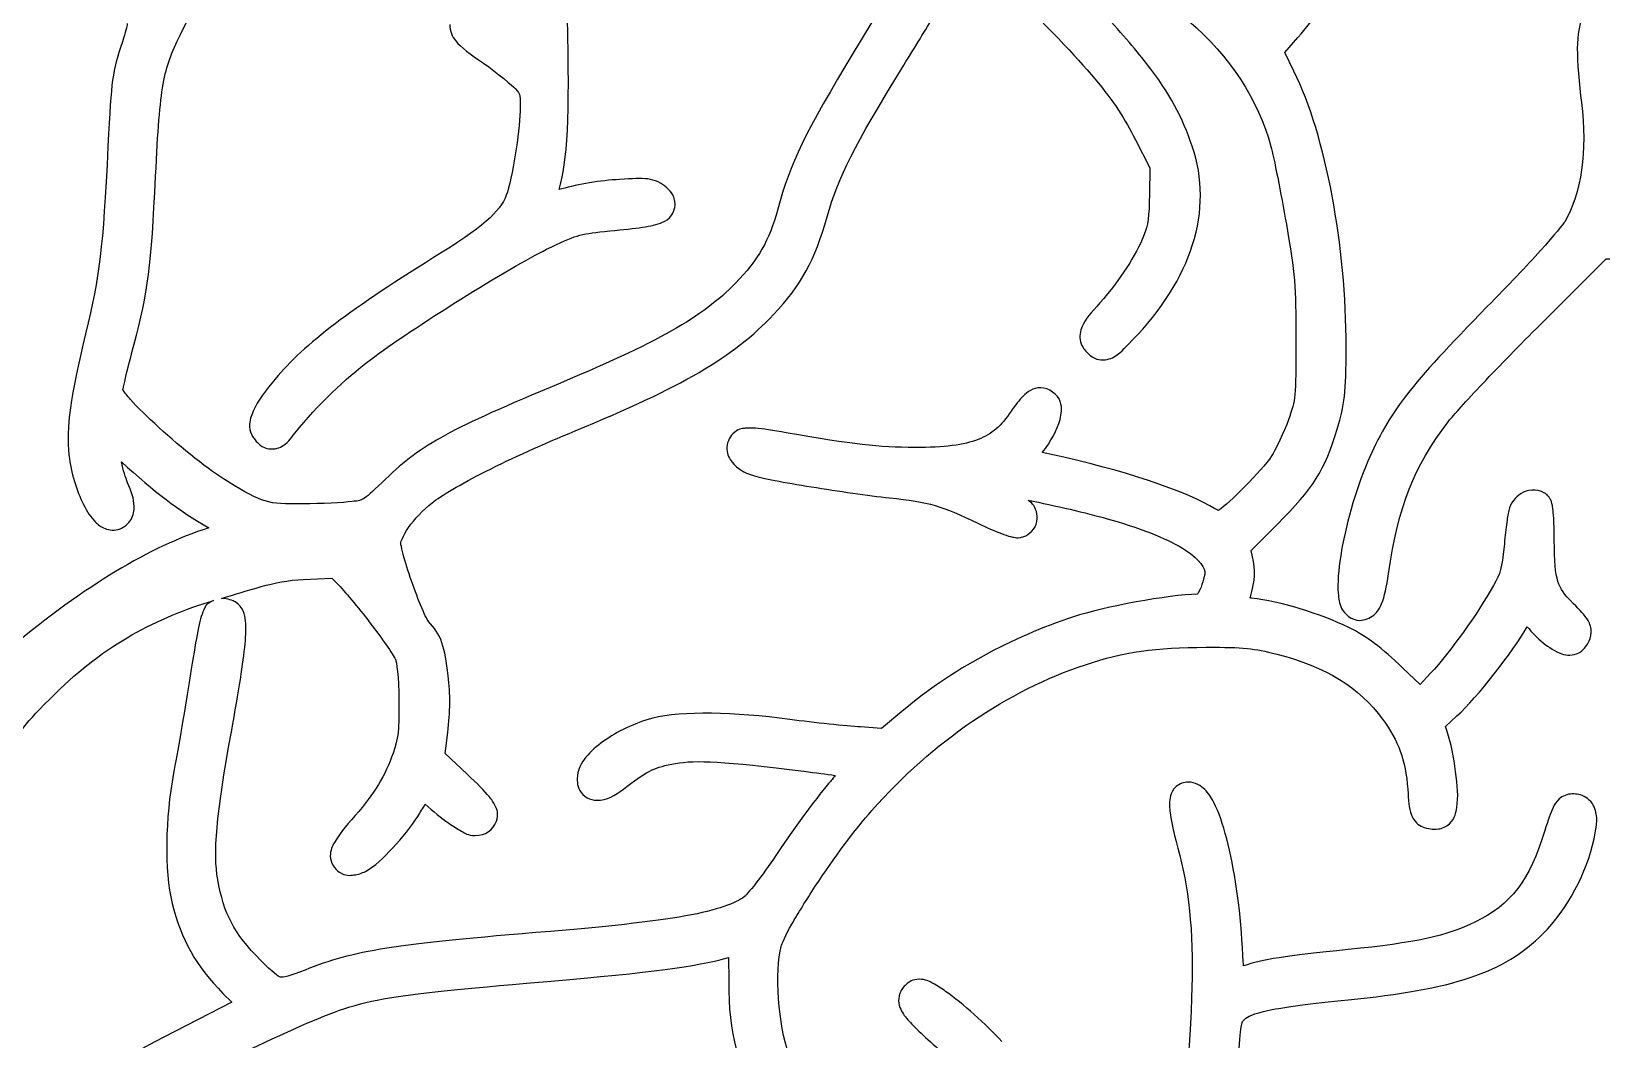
# Model space of a CAD drawing. Extents: x 3 to 1707, y 187 to 1378.
# Drawn here: x 132.5 to 212.2, y 693.7 to 744.8 of the extents above; entities that cross this region are included whole.
import ezdxf

# ---------------------------------------------------------------- set-up
doc = ezdxf.new("R2010")
doc.units = 0
doc.layers.add('Drawings', color=7, linetype='CONTINUOUS')

msp = doc.modelspace()

# ---------------------------------------------------------------- linework, layer by layer
at = {"layer": 'Drawings', "color": 7}
for points in [[(196.560352, 742.815843), (196.091559, 743.764298), (196.764393, 744.530764), (196.770041, 744.536411)], [(210.93802, 743.979122), (210.93802, 743.973476)], [(188.519236, 739.329958), (188.524884, 739.329958), (189.241853, 737.912809), (189.225193, 736.567343)], [(208.858864, 729.763304), (212.394012, 733.292414), (213.182675, 733.292414)], [(143.764629, 725.567363), (143.764629, 725.561716)], [(209.28372, 721.415549), (209.278073, 721.415549)], [(194.46462, 718.178254), (194.38742, 718.498076), (195.722048, 719.838037)], [(146.301679, 717.037053), (147.746629, 717.103118), (148.083046, 716.755713)], [(203.492765, 712.272304), (202.957812, 711.698809), (202.091949, 712.536987)], [(176.77245, 710.425648), (175.636357, 709.477192), (174.571958, 709.548904)], [(204.336688, 709.311974), (204.253981, 709.571151), (204.83304, 710.106023)], [(154.618389, 707.150069), (153.504349, 708.203269), (153.63119, 709.27304)], [(191.188549, 706.754668), (191.188549, 706.753934)], [(167.496101, 697.754535), (167.871118, 697.848268), (167.882131, 696.679258)], [(142.226073, 696.037214), (142.667278, 695.596075), (139.231384, 693.809471)]]:
    msp.add_lwpolyline(points, dxfattribs=at)
msp.add_lwpolyline([(177.538777, 696.751054)], close=True, dxfattribs=at)
for points in [[(196.770041, 744.536411), (198.410195, 746.415845), (199.198208, 747.804225), (201.248252, 752.377669)], [(140.064097, 744.680512), (141.298172, 747.192786), (142.595047, 748.513379), (145.816311, 750.481492)], [(189.081805, 743.20636), (187.878508, 744.751094), (186.090533, 746.652776), (183.16415, 749.635946)], [(176.992981, 748.286217), (176.529808, 747.588187), (175.762153, 746.315054), (174.290604, 743.880335)], [(159.410879, 737.37805), (159.788861, 739.073152), (159.824242, 741.760413), (159.637002, 747.551795)], [(181.807412, 747.320088), (186.314086, 742.813274), (187.463761, 741.426673), (188.519236, 739.329958)], [(211.340625, 746.107599), (211.036709, 745.253441), (210.94604, 744.631753), (210.93802, 743.979122)], [(137.372647, 745.231702), (137.355704, 745.076139), (137.28401, 744.801207), (137.12447, 744.305297)], [(153.741372, 745.187009), (153.713134, 744.845702), (153.86762, 744.557473), (154.022642, 744.365404)], [(176.772365, 743.12488), (177.337898, 744.043267), (177.882818, 744.93472), (178.305556, 745.633851)], [(191.210941, 745.363437), (193.305995, 743.585189), (194.751877, 741.366791), (195.391335, 738.994495)], [(137.12447, 744.305297), (136.59878, 742.672335), (136.569498, 742.532103), (136.390955, 739.006127)], [(139.192727, 742.16053), (139.367515, 743.137952), (139.602081, 743.739877), (140.064097, 744.680512)], [(154.022642, 744.365404), (154.332544, 743.98124), (154.742801, 743.700407), (155.445539, 743.21291)], [(174.290604, 743.880335), (171.714728, 739.618554), (171.015125, 738.187261), (170.369398, 735.807511)], [(210.93802, 743.973476), (210.932373, 743.303425), (211.022365, 742.135205), (211.14209, 741.227405)], [(155.445539, 743.21291), (156.121959, 742.743736), (156.961336, 742.035769), (157.055931, 741.928088)], [(172.878747, 735.432522), (173.453994, 737.46001), (174.204763, 738.955308), (176.772365, 743.12488)], [(191.398125, 739.010023), (190.902733, 740.448968), (190.285074, 741.661627), (189.081805, 743.20636)], [(199.207583, 728.815188), (199.21323, 733.930957), (198.191865, 739.505651), (196.560352, 742.815843)], [(138.806669, 737.49547), (138.918206, 739.813954), (139.018165, 741.183079), (139.192727, 742.16053)], [(157.055931, 741.928088), (157.231565, 741.7282), (157.251247, 741.689803), (157.271013, 741.624811)], [(157.309641, 740.974128), (157.30902, 740.02556), (156.969694, 737.750216), (156.653326, 736.678552)], [(157.271013, 741.624811), (157.290779, 741.559875), (157.309923, 741.374103), (157.309641, 740.974128)], [(211.14209, 741.227405), (211.468427, 738.755899), (211.127972, 736.596987), (210.29828, 735.178285)], [(136.390955, 739.006127), (136.122419, 733.699871), (135.983973, 732.525214), (135.254862, 729.494076)], [(188.342783, 729.145061), (191.354244, 732.234359), (192.517247, 735.759374), (191.398125, 739.010023)], [(195.391335, 738.994495), (195.534779, 738.461684), (195.906578, 736.624712), (196.174492, 735.057336)], [(137.70367, 728.91533), (138.430494, 731.685229), (138.582946, 732.851953), (138.806669, 737.49547)], [(159.289544, 736.810061), (159.329358, 737.00035), (159.364005, 737.16811), (159.410879, 737.37805)], [(162.350392, 737.322855), (161.373952, 737.266107), (160.245597, 737.086263), (159.410879, 736.843093)], [(163.773289, 737.345441), (163.419506, 737.380167), (163.019104, 737.362381), (162.350392, 737.322855)], [(164.710847, 736.926352), (164.515164, 737.121724), (164.127072, 737.31063), (163.773289, 737.345441)], [(165.163093, 736.104719), (165.127796, 736.623498), (164.881568, 736.755656), (164.710847, 736.926352)], [(156.653326, 736.678552), (156.405686, 735.839471), (155.669939, 735.074417), (153.344301, 733.629176)], [(159.410879, 736.843093), (159.344239, 736.82333), (159.349407, 736.826154), (159.289544, 736.810061)], [(164.876288, 735.376847), (165.038087, 735.530152), (165.180656, 735.8454), (165.163093, 736.104719)], [(189.225193, 736.567343), (189.216722, 735.389778), (189.163071, 735.049035), (188.927376, 734.449877)], [(164.418536, 735.112305), (164.564804, 735.165383), (164.714433, 735.223543), (164.876288, 735.376847)], [(170.369398, 735.807511), (169.93898, 734.221417), (169.385673, 733.248596), (168.224026, 732.057818)], [(170.159822, 730.469719), (171.581787, 731.980291), (172.246066, 733.202746), (172.878747, 735.432522)], [(158.644269, 733.777878), (160.147981, 734.502362), (160.279961, 734.547817), (161.583811, 734.682205)], [(161.583811, 734.682205), (163.06722, 734.835228), (163.833378, 734.899316), (164.418536, 735.112305)], [(196.174492, 735.057336), (196.616516, 732.470809), (196.655624, 731.988394), (196.659803, 729.195711)], [(210.29828, 735.178285), (210.2483, 735.092457), (209.763582, 734.477037), (209.073946, 733.717008)], [(149.720913, 728.191947), (151.794026, 729.755145), (156.848246, 732.912512), (158.644269, 733.777878)], [(188.927376, 734.449877), (188.55202, 733.4949), (187.770727, 732.267278), (186.715844, 731.064134)], [(209.073946, 733.717008), (208.384311, 732.956979), (207.454603, 731.974786), (206.355021, 730.855126)], [(153.344301, 733.629176), (148.656345, 730.715966), (146.380037, 729.00912), (144.873162, 727.19959)], [(168.224026, 732.057818), (166.522089, 730.313168), (164.422122, 729.116687), (158.831877, 726.775193)], [(186.715844, 731.064134), (186.262723, 730.54736), (185.993821, 730.263506), (185.81138, 729.856501)], [(206.355021, 730.855126), (202.462759, 726.89188), (201.372834, 725.48848), (200.310497, 723.024907)], [(160.09481, 724.5695), (165.47291, 726.778525), (168.126382, 728.309565), (170.159822, 730.469719)], [(185.81138, 729.856501), (185.720175, 729.652942), (185.659888, 729.354238), (185.734152, 729.08453)], [(205.991017, 726.813195), (206.809583, 727.679521), (207.831259, 728.737068), (208.858864, 729.763304)], [(135.254862, 729.494076), (134.486784, 726.301022), (134.251004, 724.725853), (134.411052, 723.345689)], [(185.734152, 729.08453), (185.808416, 728.814906), (185.962026, 728.65251), (186.076104, 728.538619)], [(187.350078, 728.279328), (187.745963, 728.47837), (187.93326, 728.724843), (188.342783, 729.145061)], [(196.659803, 729.195711), (196.661215, 727.691576), (196.657968, 726.908989), (196.610162, 726.416523)], [(137.279012, 727.244508), (137.386031, 727.69838), (137.540206, 728.29175), (137.70367, 728.91533)], [(145.882414, 724.469838), (147.051826, 725.895683), (148.402069, 727.197557), (149.720913, 728.191947)], [(186.076104, 728.538619), (186.173239, 728.441498), (186.298047, 728.302592), (186.555909, 728.213263)], [(186.555909, 728.213263), (186.813714, 728.124047), (187.152136, 728.179948), (187.350078, 728.279328)], [(198.755337, 724.662979), (199.139898, 725.932442), (199.203319, 726.445066), (199.207583, 728.815188)], [(137.146665, 726.654554), (137.151183, 726.690692), (137.150336, 726.651731), (137.157677, 726.687587)], [(137.157677, 726.631968), (137.150336, 726.643261), (137.151748, 726.643261), (137.146665, 726.654554)], [(137.157677, 726.687587), (137.185914, 726.823669), (137.225362, 727.017573), (137.279012, 727.244508)], [(137.538201, 726.15774), (137.363413, 726.353112), (137.231574, 726.523356), (137.157677, 726.631968)], [(144.873162, 727.19959), (144.411372, 726.64504), (143.984935, 726.093906), (143.764629, 725.567363)], [(158.831877, 726.775193), (153.472865, 724.53051), (152.220266, 723.821385), (150.29455, 721.955757)], [(183.726944, 726.758395), (183.290934, 726.758395), (183.040584, 726.539308), (182.828015, 726.3338)], [(184.70313, 726.058078), (184.589616, 726.407658), (184.109783, 726.758395), (183.726944, 726.758395)], [(204.380625, 725.02659), (204.530282, 725.226197), (205.17245, 725.946869), (205.991017, 726.813195)], [(138.972139, 724.740563), (138.398812, 725.263323), (137.887607, 725.767082), (137.538201, 726.15774)], [(182.828015, 726.3338), (182.615389, 726.128265), (182.42349, 725.880748), (182.210328, 725.561801)], [(184.692117, 725.153751), (184.763557, 725.430998), (184.816389, 725.708499), (184.70313, 726.058078)], [(196.610162, 726.416523), (196.56247, 725.924057), (196.481401, 725.701864), (196.27928, 725.12069)], [(143.764629, 725.561716), (143.661846, 725.31609), (143.557482, 725.132972), (143.5716, 724.773172)], [(182.210328, 725.561801), (181.713524, 724.818401), (181.250265, 724.413005), (180.539254, 724.133612)], [(183.79316, 723.466385), (184.234224, 724.041827), (184.552315, 724.611708), (184.692117, 725.153751)], [(196.27928, 725.12069), (196.072019, 724.524864), (195.628103, 723.599305), (195.413416, 723.273413)], [(201.358377, 717.323193), (201.886016, 720.8335), (202.608209, 722.66395), (204.380625, 725.02659)], [(142.474192, 721.994492), (141.546207, 722.556919), (140.118792, 723.695071), (138.972139, 724.740563)], [(143.5716, 724.773172), (143.585719, 724.4134), (143.827993, 724.114442), (143.974205, 723.973617)], [(145.143392, 723.747471), (145.531031, 723.951595), (145.620373, 724.150411), (145.882414, 724.469838)], [(155.577999, 722.523717), (156.871062, 723.176829), (158.45556, 723.896174), (160.09481, 724.5695)], [(168.097269, 724.426077), (167.907233, 724.23607), (167.773446, 723.924294), (167.788412, 723.643038)], [(168.725969, 724.70163), (168.557958, 724.68469), (168.343638, 724.671985), (168.097269, 724.426077)], [(169.238896, 724.70163), (169.051119, 724.715746), (168.893952, 724.718569), (168.725969, 724.70163)], [(170.805153, 724.475484), (170.110802, 724.59745), (169.61462, 724.67255), (169.238896, 724.70163)], [(177.323977, 723.725563), (175.453296, 723.731209), (174.242939, 723.872091), (170.805153, 724.475484)], [(195.722048, 719.838037), (197.555005, 721.664196), (198.121357, 722.570132), (198.755337, 724.662979)], [(134.411052, 723.345689), (134.517788, 722.424733), (134.793298, 721.533732), (135.144568, 720.836718)], [(143.974205, 723.973617), (144.051292, 723.899364), (144.141369, 723.794338), (144.365769, 723.703428)], [(144.365769, 723.703428), (144.590255, 723.612518), (144.949572, 723.645551), (145.143392, 723.747471)], [(167.788412, 723.643038), (167.80253, 723.361839), (167.926519, 723.141763), (168.058669, 722.97581)], [(180.539254, 724.133612), (179.828215, 723.854107), (178.817411, 723.720453), (177.323977, 723.725563)], [(192.291886, 720.758909), (190.538841, 721.747624), (187.121386, 722.781455), (183.79316, 723.466385)], [(137.383687, 721.939325), (137.282316, 722.17027), (137.169932, 722.599043), (137.069323, 722.998058)], [(137.069323, 722.998058), (138.749263, 721.467525), (139.966058, 720.53841), (141.503428, 719.650909)], [(168.058669, 722.97581), (168.322969, 722.643905), (168.669353, 722.453192), (169.084468, 722.314117)], [(195.413416, 723.273413), (194.949226, 722.568777), (193.206882, 720.837085), (192.777198, 720.571442)], [(200.310497, 723.024907), (199.649635, 721.492455), (199.162375, 719.694557), (198.931734, 718.233054)], [(137.720104, 720.731692), (137.70881, 721.140504), (137.578919, 721.493895), (137.383687, 721.939325)], [(146.274063, 720.864076), (144.436532, 720.84996), (144.285463, 720.896544), (142.474192, 721.994492)], [(150.29455, 721.955757), (149.779335, 721.456628), (149.506988, 721.215406), (149.362499, 721.128618)], [(152.842499, 720.924579), (153.258121, 721.259477), (154.284908, 721.870606), (155.577999, 722.523717)], [(169.084468, 722.314117), (169.364297, 722.220383), (169.724631, 722.148672), (170.242613, 722.049574)], [(170.242613, 722.049574), (170.760624, 721.950195), (171.396863, 721.840934), (172.079128, 721.729752)], [(148.755852, 720.979831), (148.37019, 720.931553), (147.184484, 720.870005), (146.274063, 720.864076)], [(149.362499, 721.128618), (149.217925, 721.041661), (149.145638, 721.028391), (148.755852, 720.979831)], [(172.079128, 721.729752), (173.443772, 721.507277), (174.978008, 721.28596), (176.038962, 721.172802)], [(176.038962, 721.172802), (178.052721, 720.95795), (178.719993, 720.76416), (180.528214, 719.882475)], [(183.302286, 720.858429), (183.254, 720.930141), (183.137889, 720.984348), (183.081697, 721.051542)], [(183.081697, 721.051542), (183.176292, 721.031779), (183.238526, 721.02218), (183.33538, 721.001852)], [(183.33538, 721.001852), (184.716458, 720.714414), (186.31002, 720.338323), (187.278666, 720.058903)], [(208.086833, 721.387316), (207.783735, 721.203802), (207.550836, 720.914754), (207.458105, 720.521583)], [(209.278073, 721.415549), (208.856238, 721.67275), (208.388518, 721.571394), (208.086833, 721.387316)], [(209.39952, 721.321816), (209.36846, 721.350613), (209.28965, 721.411596), (209.28372, 721.415549)], [(209.476749, 721.239093), (209.456983, 721.264503), (209.431711, 721.292171), (209.39952, 721.321816)], [(209.56499, 721.112328), (209.545224, 721.147901), (209.517693, 721.187992), (209.476749, 721.239093)], [(209.63115, 720.95253), (209.617031, 720.994879), (209.602545, 721.041463), (209.56499, 721.112328)], [(135.144568, 720.836718), (135.320203, 720.488212), (135.508403, 720.187645), (135.762255, 719.937896)], [(137.560169, 720.069998), (137.69119, 720.292191), (137.726034, 720.527314), (137.720104, 720.731692)], [(151.645753, 719.672846), (151.945236, 720.085498), (152.379128, 720.551171), (152.842499, 720.924579)], [(183.522902, 719.976152), (183.59406, 720.360769), (183.446295, 720.644509), (183.302286, 720.858429)], [(192.705504, 720.527399), (192.722446, 720.535869), (192.632087, 720.567207), (192.291886, 720.758909)], [(192.777198, 720.571442), (192.729195, 720.541798), (192.734588, 720.543209), (192.705504, 720.527399)], [(207.458105, 720.521583), (207.411796, 720.325647), (207.383531, 720.126605), (207.342304, 719.80475)], [(209.680791, 720.732031), (209.669496, 720.79979), (209.658201, 720.867549), (209.63115, 720.95253)], [(209.730431, 720.279881), (209.716313, 720.453514), (209.702194, 720.596372), (209.680791, 720.732031)], [(209.769032, 719.011604), (209.769032, 719.488457), (209.754913, 719.93273), (209.730431, 720.279881)], [(141.503428, 719.650909), (138.483241, 718.669478), (135.285669, 716.758225), (131.421898, 713.552156)], [(135.762255, 719.937896), (135.88904, 719.813107), (136.03559, 719.695094), (136.24206, 719.612569)], [(136.24206, 719.612569), (136.448756, 719.530129), (136.743947, 719.502461), (137.003136, 719.601276)], [(137.003136, 719.601276), (137.208137, 719.680046), (137.429093, 719.847749), (137.560169, 720.069998)], [(151.232107, 718.90638), (151.232107, 718.83608), (151.346185, 719.260195), (151.645753, 719.672846)], [(180.528214, 719.882475), (180.960185, 719.671858), (181.377869, 719.487921), (181.719482, 719.358614)], [(182.850068, 719.204181), (183.116627, 719.306384), (183.451604, 719.591536), (183.522902, 719.976152)], [(187.278666, 720.058903), (189.009264, 719.559689), (190.280697, 719.028431), (191.056484, 718.520437)], [(207.342304, 719.80475), (207.301078, 719.482895), (207.260501, 719.09043), (207.220969, 718.696384)], [(151.403083, 718.161964), (151.287876, 718.567134), (151.232107, 718.948221), (151.232107, 718.90638)], [(181.719482, 719.358614), (181.890316, 719.293961), (182.039804, 719.242295), (182.18274, 719.204181)], [(182.18274, 719.204181), (182.25418, 719.184417), (182.321893, 719.171148), (182.408863, 719.160137)], [(182.408863, 719.160137), (182.495551, 719.148844), (182.58478, 719.102542), (182.850068, 719.204181)], [(207.220969, 718.696384), (207.109433, 717.582597), (207.047029, 717.366446), (206.680483, 716.716779)], [(209.95102, 716.932733), (209.825082, 717.328981), (209.769032, 717.945361), (209.769032, 719.011604)], [(151.855329, 716.77237), (151.681388, 717.257693), (151.518404, 717.756794), (151.403083, 718.161964)], [(191.056484, 718.520437), (191.832242, 718.012443), (192.043174, 717.617888), (192.043682, 717.307298)], [(194.370873, 716.2207), (194.584346, 716.954218), (194.617101, 717.517746), (194.46462, 718.178254)], [(198.931734, 718.233054), (198.816527, 717.502274), (198.765361, 716.864437), (198.804893, 716.330638)], [(142.15435, 716.072053), (143.500612, 716.451165), (144.778483, 716.963648), (146.301679, 717.037053)], [(192.043682, 717.307298), (192.043541, 717.363482), (191.929491, 716.800716), (191.801012, 716.535298)], [(201.005413, 715.790233), (201.171165, 716.186679), (201.256158, 716.644136), (201.358377, 717.323193)], [(148.083046, 716.755713), (148.497341, 716.325585), (149.196097, 715.473658), (149.798226, 714.682347)], [(152.373734, 715.443448), (152.213065, 715.808556), (152.029326, 716.287047), (151.855329, 716.77237)], [(191.657624, 716.281767), (190.209906, 716.259181), (186.912826, 715.639752), (185.370458, 715.134807)], [(191.801012, 716.535298), (191.704159, 716.33541), (191.661859, 716.292778), (191.657624, 716.281767)], [(194.332245, 716.093934), (194.346363, 716.140518), (194.357658, 716.172421), (194.370873, 716.2207)], [(198.804893, 716.330638), (198.824659, 716.063838), (198.854308, 715.822927), (198.981375, 715.558639)], [(206.680483, 716.716779), (205.855704, 715.254938), (204.511137, 713.376745), (203.492765, 712.272304)], [(210.728642, 715.813327), (210.261459, 716.280553), (210.076901, 716.536484), (209.95102, 716.932733)], [(133.710799, 711.234463), (136.234436, 713.746935), (138.899287, 715.092599), (141.751774, 715.971206)], [(141.376756, 715.723039), (141.265784, 715.567758), (141.212783, 715.42936), (141.161674, 715.276366)], [(141.751774, 715.971206), (141.611717, 715.89046), (141.447264, 715.821571), (141.376756, 715.723039)], [(142.849238, 715.890234), (142.73036, 715.965333), (142.469335, 716.055961), (142.15435, 716.072053)], [(143.367672, 714.925234), (143.330681, 715.24915), (143.251899, 715.635319), (142.849238, 715.890234)], [(152.588817, 715.00231), (152.531778, 715.108465), (152.45421, 715.260923), (152.373734, 715.443448)], [(194.409473, 716.082641), (194.378413, 716.085464), (194.362741, 716.091111), (194.332245, 716.093934)], [(199.33993, 714.59378), (197.907715, 715.29452), (195.867498, 715.91793), (194.409473, 716.082641)], [(198.981375, 715.558639), (199.108442, 715.294379), (199.486481, 714.948696), (199.907892, 714.957589)], [(200.61382, 715.227778), (200.809503, 715.395481), (200.922508, 715.592038), (201.005413, 715.790233)], [(211.484211, 714.942089), (211.305753, 715.254316), (211.084854, 715.457226), (210.728642, 715.813327)], [(141.161674, 715.276366), (140.956955, 714.664447), (140.821219, 713.724066), (140.510893, 711.802396)], [(143.345647, 713.761729), (143.389696, 714.239401), (143.404154, 714.601318), (143.367672, 714.925234)], [(149.798226, 714.682347), (150.09929, 714.286719), (150.377878, 713.902667), (150.592395, 713.590553)], [(152.643964, 714.897566), (152.718792, 714.822749), (152.64707, 714.896069), (152.588817, 715.00231)], [(153.333345, 713.822288), (153.184253, 714.258515), (152.930373, 714.611341), (152.643964, 714.897566)], [(185.370458, 715.134807), (182.226733, 714.10569), (179.16052, 712.428149), (176.77245, 710.425648)], [(202.091949, 712.536987), (201.013178, 713.575081), (200.256479, 714.145386), (199.33993, 714.59378)], [(199.907892, 714.957589), (200.134918, 714.963235), (200.417996, 715.060074), (200.61382, 715.227778)], [(204.83304, 710.106023), (205.876854, 711.071785), (207.641025, 713.328128), (208.40131, 714.633221)], [(208.40131, 714.633221), (208.872926, 714.043804), (209.475535, 713.514748), (210.149583, 713.260172)], [(211.644146, 714.341039), (211.649794, 714.566055), (211.573441, 714.785989), (211.484211, 714.942089)], [(153.653215, 712.140428), (153.558903, 712.890942), (153.482381, 713.386062), (153.333345, 713.822288)], [(210.987859, 713.298851), (211.242558, 713.429852), (211.393852, 713.633354), (211.495252, 713.822712)], [(211.495252, 713.822712), (211.558221, 713.940161), (211.637934, 714.115939), (211.644146, 714.341039)], [(142.650759, 709.300709), (143.032666, 711.401686), (143.257349, 712.806385), (143.345647, 713.761729)], [(150.592395, 713.590553), (150.806997, 713.27841), (150.970264, 712.990237), (150.972947, 712.98397)], [(185.982554, 712.709094), (187.953364, 713.363391), (189.528544, 713.591372), (192.11532, 713.591372)], [(192.11532, 713.591372), (194.049704, 713.591372), (194.500256, 713.546764), (195.694602, 713.243966)], [(195.694602, 713.243966), (198.180909, 712.613667), (199.876379, 711.546747), (201.055223, 709.946451)], [(210.149583, 713.260172), (210.39214, 713.168697), (210.733245, 713.167568), (210.987859, 713.298851)], [(150.972947, 712.98397), (151.028856, 712.853534), (151.145193, 712.164172), (151.149429, 710.855493)], [(175.145454, 705.314509), (178.250437, 708.826368), (182.029779, 711.396717), (185.982554, 712.709094)], [(140.510893, 711.802396), (140.256194, 710.226239), (139.89202, 708.144657), (139.716724, 707.198009)], [(153.63119, 709.27304), (153.756281, 710.338549), (153.76958, 711.205242), (153.653215, 712.140428)], [(131.041515, 707.63367), (132.036196, 709.564488), (132.046249, 709.577306), (133.710799, 711.234463)], [(151.149429, 710.855493), (151.152224, 709.283769), (151.126839, 708.994071), (150.857118, 708.225177)], [(164.027141, 709.990071), (163.103251, 709.749527), (162.223127, 709.317535), (161.528833, 708.82106)], [(170.981636, 709.92937), (168.151372, 710.301649), (165.527069, 710.380193), (164.027141, 709.990071)], [(174.571958, 709.548904), (173.864929, 709.594923), (172.216078, 709.766862), (170.981636, 709.92937)], [(201.055223, 709.946451), (201.864894, 708.847317), (202.220541, 707.873142), (202.334732, 706.400797)], [(141.961378, 701.81239), (141.724468, 703.171238), (141.865654, 704.982434), (142.650759, 709.300709)], [(204.761346, 707.293775), (204.669858, 707.996689), (204.526413, 708.735458), (204.336688, 709.311974)], [(150.857118, 708.225177), (150.458664, 707.084541), (149.908633, 706.17564), (148.932363, 705.054512)], [(161.528833, 708.82106), (161.181686, 708.572893), (160.879435, 708.311485), (160.640888, 708.016)], [(160.640888, 708.016), (160.402284, 707.720515), (160.194177, 707.383301), (160.194177, 706.924178)], [(162.714566, 706.527139), (163.873814, 707.392251), (164.090166, 707.495216), (165.185315, 707.69615)], [(165.185315, 707.69615), (166.195979, 707.88164), (167.644685, 707.815292), (171.698604, 707.299139)], [(139.716724, 707.198009), (139.293957, 704.9138), (139.24217, 702.295229), (139.650536, 700.603007)], [(155.732428, 706.01412), (155.484788, 706.313812), (155.129678, 706.667485), (154.618389, 707.150069)], [(160.194177, 706.924178), (160.194177, 706.688998), (160.232862, 706.389447), (160.486488, 706.124595)], [(172.94502, 706.675955), (172.237143, 705.823011), (171.125193, 704.303433), (170.408083, 703.224034)], [(171.698604, 707.299139), (172.315868, 707.220652), (172.818094, 707.155434), (173.292449, 707.095015)], [(173.292449, 707.095015), (173.17103, 706.947075), (173.081518, 706.840637), (172.94502, 706.675955)], [(191.188549, 706.753934), (190.99823, 706.753934), (190.748021, 706.67347), (190.581902, 706.522424)], [(192.037865, 706.374202), (191.847547, 706.564491), (191.562747, 706.754668), (191.188549, 706.754668)], [(204.816521, 705.463042), (204.9173, 705.99958), (204.852834, 706.590861), (204.761346, 707.293775)], [(156.041286, 705.556436), (155.957139, 705.728939), (155.856333, 705.864288), (155.732428, 706.01412)], [(160.486488, 706.124595), (160.740057, 705.85977), (161.131282, 705.798646), (161.385445, 705.837862)], [(161.385445, 705.837862), (161.89377, 705.916349), (162.233519, 706.168186), (162.714566, 706.527139)], [(190.300632, 706.053702), (190.221286, 705.770413), (190.238736, 705.553811), (190.267538, 705.287236)], [(190.581902, 706.522424), (190.415868, 706.371378), (190.340164, 706.195346), (190.300632, 706.053702)], [(192.490111, 705.723519), (192.362479, 705.967733), (192.22807, 706.183912), (192.037865, 706.374202)], [(202.334732, 706.400797), (202.3833, 705.774507), (202.376805, 705.475352), (202.522255, 705.082886)], [(210.022488, 705.899974), (209.864642, 705.757398), (209.782472, 705.612055), (209.708152, 705.464341)], [(210.678804, 706.153505), (210.452624, 706.153505), (210.180447, 706.042268), (210.022488, 705.899974)], [(211.373691, 705.97705), (211.12944, 706.126966), (210.884116, 706.153505), (210.678804, 706.153505)], [(211.859031, 705.309822), (211.793238, 705.548955), (211.618168, 705.827161), (211.373691, 705.97705)], [(148.932363, 705.054512), (148.418306, 704.464219), (148.09259, 704.069326), (147.878976, 703.686968)], [(152.103533, 705.004964), (152.245001, 705.233932), (152.357978, 705.420072), (152.489563, 705.633597)], [(152.489563, 705.633597), (152.882596, 705.279303), (153.299743, 704.93201), (153.686337, 704.663092)], [(156.096433, 704.773426), (156.227171, 705.112813), (156.12515, 705.383849), (156.041286, 705.556436)], [(172.277635, 701.465549), (173.202966, 702.86223), (174.320478, 704.381384), (175.145454, 705.314509)], [(190.267538, 705.287236), (190.325142, 704.754115), (190.492306, 704.048067), (190.763891, 703.031909)], [(193.151933, 703.876241), (192.958508, 704.61679), (192.745375, 705.23509), (192.490111, 705.723519)], [(202.522255, 705.082886), (202.594824, 704.886668), (202.784295, 704.630822), (203.007566, 704.514926)], [(204.44701, 704.641409), (204.763746, 704.946239), (204.769055, 705.211035), (204.816521, 705.463042)], [(209.708152, 705.464341), (209.559625, 705.168884), (209.449218, 704.823511), (209.289, 704.29533)], [(211.787309, 703.881634), (211.902798, 704.440137), (211.990616, 704.831388), (211.859031, 705.309822)], [(150.835065, 703.416864), (151.318682, 703.931945), (151.792501, 704.50191), (152.103533, 705.004964)], [(153.686337, 704.663092), (153.911105, 704.506682), (154.124126, 704.371305), (154.320572, 704.266053)], [(154.320572, 704.266053), (154.517102, 704.160744), (154.61997, 704.045554), (155.0265, 704.045554)], [(155.0265, 704.045554), (155.544171, 704.045554), (155.904138, 704.272546), (156.096433, 704.773426)], [(203.007566, 704.514926), (203.23064, 704.399171), (203.38377, 704.395218), (203.492878, 704.382513)], [(203.492878, 704.382513), (203.605826, 704.368397), (203.729223, 704.354281), (203.895483, 704.376867)], [(203.895483, 704.376867), (204.061799, 704.399453), (204.288628, 704.489516), (204.44701, 704.641409)], [(209.289, 704.29533), (208.519143, 701.758296), (207.560069, 700.531182), (205.764865, 699.657855)], [(147.878976, 703.686968), (147.77224, 703.495832), (147.670248, 703.298569), (147.6694, 702.997691)], [(193.946102, 698.356488), (193.834565, 700.435219), (193.538866, 702.395145), (193.151933, 703.876241)], [(209.189719, 699.051158), (210.416537, 700.275872), (211.431718, 702.161179), (211.787309, 703.881634)], [(147.6694, 702.997691), (147.66844, 702.696841), (147.901227, 702.319001), (148.132687, 702.176086)], [(149.450768, 702.225776), (149.95353, 702.485518), (150.35142, 702.901784), (150.835065, 703.416864)], [(170.408083, 703.224034), (170.068362, 702.712736), (169.698089, 702.191303), (169.382285, 701.773796)], [(190.763891, 703.031909), (191.279557, 701.102503), (191.485293, 698.694549), (191.370565, 695.80274)], [(148.132687, 702.176086), (148.453433, 701.979585), (148.67148, 702.017699), (148.871709, 702.043674)], [(148.871709, 702.043674), (149.0716, 702.069083), (149.262172, 702.128655), (149.450768, 702.225776)], [(144.128803, 697.720825), (142.775369, 699.092886), (142.266904, 700.058987), (141.961378, 701.81239)], [(169.382285, 701.773796), (169.066452, 701.356288), (168.74949, 701.006539), (168.731503, 700.990757)], [(171.086367, 699.546617), (171.398896, 700.097553), (171.81497, 700.767237), (172.277635, 701.465549)], [(139.650536, 700.603007), (140.09095, 698.777356), (140.862135, 697.414668), (142.226073, 696.037214)], [(168.731503, 700.990757), (168.37676, 700.679489), (167.561865, 700.323614), (165.990525, 700.02028)], [(165.990525, 700.02028), (164.419129, 699.716861), (162.121474, 699.452489), (158.837467, 699.182102)], [(170.540374, 698.421706), (170.565787, 698.519674), (170.773895, 698.995652), (171.086367, 699.546617)], [(205.764865, 699.657855), (204.314352, 698.952174), (202.751681, 698.602651), (199.312258, 698.25725)], [(158.837467, 699.182102), (150.831055, 698.522865), (148.870297, 698.21075), (146.389976, 697.219042)], [(199.312258, 695.709543), (204.619398, 696.236849), (207.209308, 697.074264), (209.189719, 699.051158)], [(170.920926, 693.012231), (170.402266, 694.350271), (170.219035, 697.188833), (170.540374, 698.421706)], [(194.001249, 697.430111), (193.984307, 697.714812), (193.965586, 697.993752), (193.946102, 698.356488)], [(199.312258, 698.25725), (196.079784, 697.932543), (194.989012, 697.755862), (194.001249, 697.430111)], [(145.149096, 696.860598), (145.036994, 696.886007), (144.755865, 697.085049), (144.128803, 697.720825)], [(146.389976, 697.219042), (145.578695, 696.894675), (145.261084, 696.836233), (145.149096, 696.860598)], [(157.618612, 696.54693), (163.439555, 697.043462), (165.793261, 697.325537), (167.496101, 697.754535)], [(145.518578, 694.087565), (149.203383, 695.75353), (149.897592, 695.888286), (157.618612, 696.54693)], [(167.882131, 696.679258), (167.896249, 693.853994), (168.204344, 692.719089), (170.033009, 688.893167)], [(176.887996, 696.491933), (176.743704, 696.365449), (176.636403, 696.220332), (176.562619, 696.028716)], [(177.538777, 696.751111), (177.219302, 696.751111), (177.032175, 696.618416), (176.887996, 696.491933)], [(178.255718, 696.53592), (178.053568, 696.642075), (177.891487, 696.751054), (177.538777, 696.751054)], [(178.889952, 696.138909), (178.666596, 696.296731), (178.457839, 696.429764), (178.255718, 696.53592)], [(176.562619, 696.028716), (176.438376, 695.704913), (176.534382, 695.354458), (176.65086, 695.140933)], [(180.340437, 694.964365), (179.839397, 695.411545), (179.336861, 695.823068), (178.889952, 696.138909)], [(191.370565, 695.80274), (191.220908, 692.033171), (191.055044, 690.837989), (190.499167, 689.439332)], [(195.291771, 695.180177), (196.102063, 695.350421), (197.371859, 695.516741), (199.312258, 695.709543)], [(176.65086, 695.140933), (176.766915, 694.927493), (176.907818, 694.759281), (177.103078, 694.550923)], [(181.746759, 693.591315), (181.335118, 694.039682), (180.841476, 694.517184), (180.340437, 694.964365)], [(193.913008, 694.47986), (193.953387, 694.635706), (193.921479, 694.576699), (194.072943, 694.728027)], [(194.072943, 694.728027), (194.186739, 694.841806), (194.48145, 695.010074), (195.291771, 695.180177)], [(132.050767, 687.018335), (137.944223, 690.431322), (141.199992, 692.135148), (145.518578, 694.087565)], [(177.103078, 694.550923), (177.493569, 694.134064), (178.100696, 693.584822), (179.071968, 692.736734)], [(193.780632, 693.222622), (193.829483, 693.93714), (193.872347, 694.323987), (193.913008, 694.47986)], [(139.231384, 693.809471), (136.833826, 692.56361), (133.48894, 690.74626), (131.758484, 689.750995)]]:
    msp.add_open_spline(points, degree=3, dxfattribs=at)

doc.saveas('drawing.dxf')
